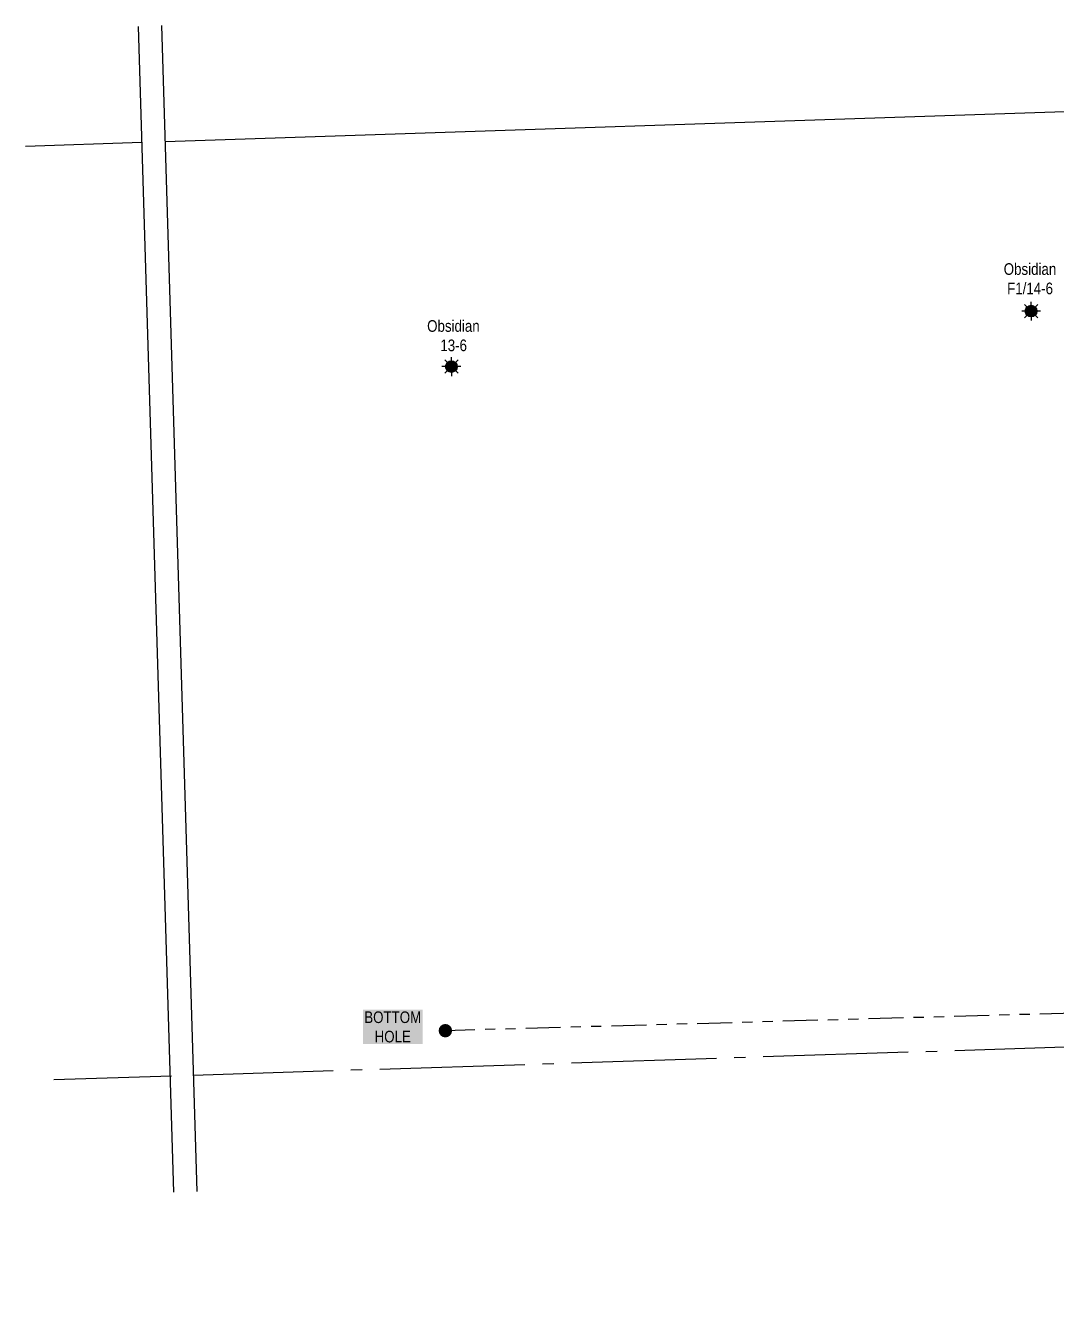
# Model space of a CAD drawing. Extents: x 640289 to 652763, y 5833822 to 5839625.
# Drawn here: x 643770 to 644657, y 5838228 to 5839332 of the extents above; entities that cross this region are included whole.
import ezdxf

# ---------------------------------------------------------------- set-up
doc = ezdxf.new("R2010")
doc.units = 0
doc.header["$LTSCALE"] = 5
doc.linetypes.add('foc-DRILLPATH', pattern=[14.75, 6, -1.75, 1.75, -1.75, 1.75, -1.75])
doc.linetypes.add('foc-QUARTERLINE', pattern=[33, 25, -3, 2, -3])
for name, color, linetype in [('AS-DRILL-T', 8, 'Continuous'), ('DRILL-T', 8, 'Continuous'), ('F-WS-S', 8, 'Continuous'), ('L-MON', 1, 'Continuous'), ('L-SEC', 7, 'Continuous'), ('L-SECQ', 8, 'foc-QUARTERLINE'), ('P-PDRILLPATH', 12, 'foc-DRILLPATH')]:
    doc.layers.add(name, color=color, linetype=linetype)
doc.styles.add('80L', font='ARIALN.TTF', dxfattribs={"height": 10})

# ---------------------------------------------------------------- blocks, each defined once
blk = doc.blocks.new('plbh')
at = {"layer": 'L-MON'}
h = blk.add_hatch(color=255, dxfattribs=at)
h.dxf.hatch_style = 1
edge = h.paths.add_edge_path()
edge.add_arc((0, 0), 1.16, 0, 360)
h = blk.add_hatch(color=256, dxfattribs=at)
h.dxf.hatch_style = 1
h.paths.add_polyline_path([(-0.96, 0, 1), (0.96, 0, 1)])
h.paths.add_polyline_path([(0.91, 0, -1), (-0.91, 0, -1)], flags=16)
h.paths.add_polyline_path([(0.45, 0, -1), (-0.45, 0, -1)], flags=0)
h = blk.add_hatch(color=256, dxfattribs=at)
h.dxf.hatch_style = 1
h.paths.add_polyline_path([(-0.45, 0, 1), (0.45, 0, 1)])
h.paths.add_polyline_path([(0.4, 0, -1), (-0.4, 0, -1)], flags=16)
at = {"layer": 'L-MON', "color": 240}
for radius in [0.96, 0.91, 0.45, 0.4]:
    blk.add_circle((0, 0), radius, dxfattribs=at)
blk = doc.blocks.new('BH-Existing')
at = {"layer": 'AS-DRILL-T'}
h = blk.add_hatch(color=256, dxfattribs=at)
h.dxf.hatch_style = 1
edge = h.paths.add_edge_path()
edge.add_arc((0, 0), 0.5, 0, 360)
blk.add_circle((0, 0), 0.5, dxfattribs=at)
blk = doc.blocks.new('GAS')
h = blk.add_hatch(color=255)
h.dxf.hatch_style = 1
edge = h.paths.add_edge_path()
edge.add_arc((0, 0), 0.9, 0, 360)
for p, q in [((-0.81, 0), (-1.62, 0)), ((-0.57, 0.57), (-1.14, 1.14)), ((0, 0.81), (0, 1.62)), ((0.57, 0.57), (1.14, 1.14)), ((1.62, 0), (0.81, 0)), ((-0.57, -0.57), (-1.14, -1.14)), ((0, -0.81), (0, -1.62)), ((1.14, -1.14), (0.57, -0.57))]:
    blk.add_line(p, q)
blk.add_circle((0, 0), 0.8)

msp = doc.modelspace()

# ---------------------------------------------------------------- linework, layer by layer
msp.add_line((643869.777, 5839231.272), (643769.865, 5839227.798))
at = {"layer": 'L-SEC'}
for p, q in [((643866.769, 5839331.198), (643896.966, 5838328.017)), ((643886.873, 5839331.865), (643917.067, 5838328.754)), ((645514.561, 5839285.871), (643889.88, 5839231.939))]:
    msp.add_line(p, q, dxfattribs=at)
at = {"layer": 'L-SECQ'}
for p, q in [((644694.218, 5838453.759), (643914.064, 5838428.54)), ((643895.233, 5838427.932), (643794.041, 5838424.661))]:
    msp.add_line(p, q, dxfattribs=at)
at = {"layer": 'P-PDRILLPATH', "flags": 128}
msp.add_lwpolyline([(647896.182, 5838228.083), (647787, 5838455), (647567, 5838563), (644131, 5838467)], dxfattribs=at)

# ---------------------------------------------------------------- block references
at = {"layer": 'AS-DRILL-T', "xscale": 9.999999999999877, "yscale": 9.999999999999877, "zscale": 9.999999999999877}
for p in [(644634.968, 5839086.205), (644136.187, 5839038.462)]:
    msp.add_blockref('BH-Existing', p, dxfattribs=at)
at = {"layer": 'F-WS-S', "xscale": 4.999999999999939, "yscale": 4.999999999999939, "zscale": 4.999999999999939}
for p in [(644634.968, 5839086.205), (644136.187, 5839038.462)]:
    msp.add_blockref('GAS', p, dxfattribs=at)
at = {"layer": 'L-MON', "xscale": 4.998555499999934, "yscale": 4.998555499999934, "zscale": 4.998555499999934}
msp.add_blockref('plbh', (644131, 5838467), dxfattribs=at)

# ---------------------------------------------------------------- texts
at = {"color": 14, "insert": (644085.71, 5838470.203), "char_height": 9.9971, "attachment_point": 5, "style": '80L', "bg_fill": 1, "box_fill_scale": 1.15, "bg_fill_color": 255, "bg_fill_transparency": 0}
msp.add_mtext_dynamic_manual_height_columns('BOTTOM \\PHOLE', width=48.25143, gutter_width=189.945, heights=[0], dxfattribs=at)
at = {"layer": 'DRILL-T', "char_height": 9.99711, "attachment_point": 1, "style": '80L'}
for s, insert in [('\\pi0.47925;Obsidian\\P\\pi3.4081;F1/14-6', (644610.939, 5839127.415)), ('\\pi0.47925;Obsidian\\P\\pi11.816;13-6', (644114.84, 5839078.418))]:
    msp.add_mtext_dynamic_manual_height_columns(s, width=44.7794, gutter_width=50, heights=[0], dxfattribs=dict(at, insert=insert))

doc.saveas('drawing.dxf')
